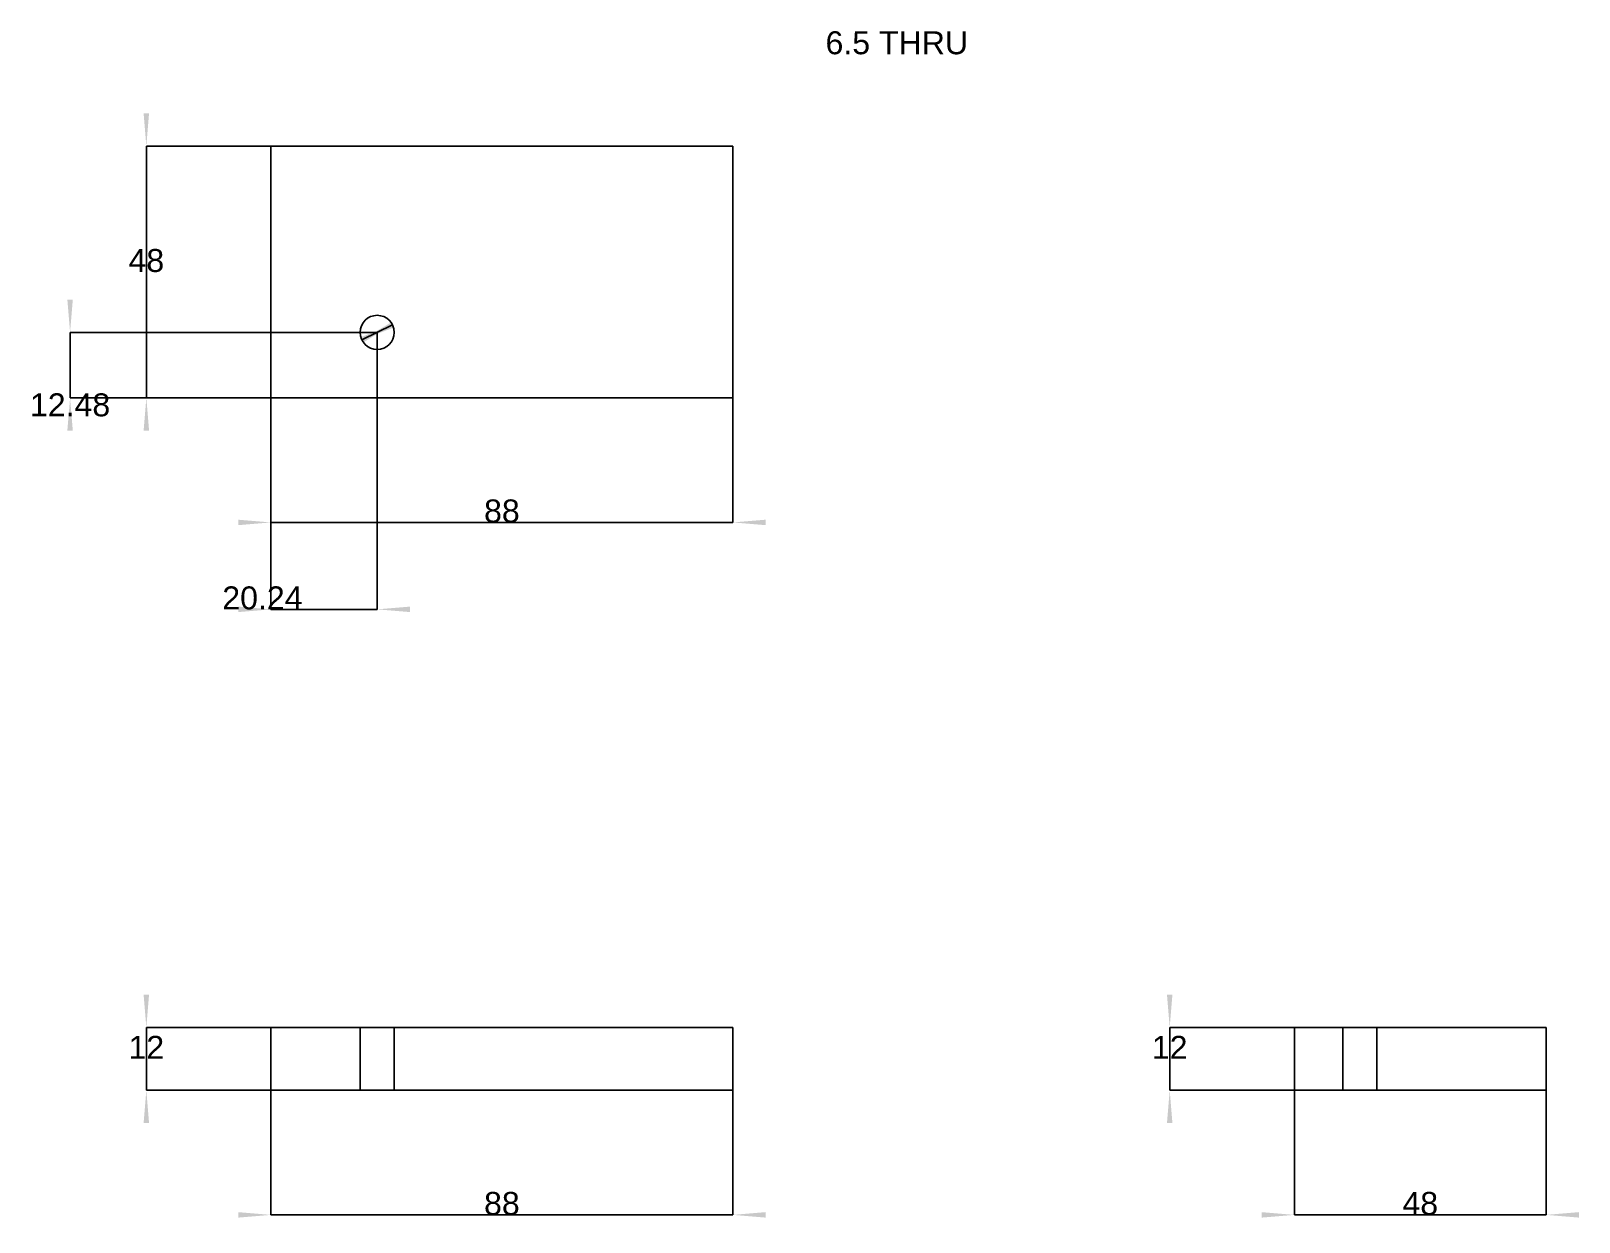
# Model space of a CAD drawing. Header units: millimetres. Extents: x 108 to 344, y 60 to 242.
import ezdxf
from ezdxf.enums import TextEntityAlignment as Align

# ---------------------------------------------------------------- set-up
doc = ezdxf.new("R2010")
doc.units = ezdxf.units.MM
doc.layers.get('0').update_dxf_attribs({"linetype": 'CONTINUOUS'})
for name, color, linetype in [('D', 7, 'CONTINUOUS'), ('D001', 7, 'CONTINUOUS'), ('D002', 7, 'CONTINUOUS'), ('D003', 7, 'CONTINUOUS'), ('D004', 7, 'CONTINUOUS'), ('D005', 7, 'CONTINUOUS'), ('D006', 7, 'CONTINUOUS'), ('D007', 7, 'CONTINUOUS'), ('D008', 7, 'CONTINUOUS'), ('Front', 7, 'CONTINUOUS'), ('Right', 7, 'CONTINUOUS'), ('Top', 7, 'CONTINUOUS')]:
    doc.layers.add(name, color=color, linetype=linetype)
doc.styles.get("Standard").update_dxf_attribs({"font": 'arial.ttf'})
doc.dimstyles.get("Standard").update_dxf_attribs({"dimscale": 0, "dimtxt": 2.5, "dimasz": 2.5, "dimexe": 1.25, "dimexo": 0.625, "dimtad": 1, "dimtxsty": 'STANDARD', "dimcen": 2.5, "dimazin": 3, "dimtfac": 1, "dimtmove": 0, "dimatfit": 3})

# ---------------------------------------------------------------- blocks, each defined once
blk = doc.blocks.new('*D')
at = {"color": 0}
for points in [[(139.8, 60.7833), (139.8, 61.6167), (144.8, 61.2)], [(220.2, 60.7833), (220.2, 61.6167), (215.2, 61.2)]]:
    blk.add_solid(points, dxfattribs=at)
at = {"layer": 'D'}
for p, q in [((144.8, 80.2), (144.8, 61.2)), ((215.2, 80.2), (215.2, 61.2)), ((144.8, 61.2), (215.2, 61.2))]:
    blk.add_line(p, q, dxfattribs=at)
blk.add_text('88', height=3.5, dxfattribs=at).set_placement((180, 61.2), align=Align.CENTER)
blk = doc.blocks.new('*D001')
at = {"color": 0}
for points in [[(125.383, 94.8), (126.217, 94.8), (125.8, 89.8)], [(125.383, 75.2), (126.217, 75.2), (125.8, 80.2)]]:
    blk.add_solid(points, dxfattribs=at)
at = {"layer": 'D001'}
for p, q in [((144.8, 89.8), (125.8, 89.8)), ((125.8, 80.2), (125.8, 89.8)), ((144.8, 80.2), (125.8, 80.2))]:
    blk.add_line(p, q, dxfattribs=at)
blk.add_text('12', height=3.5, dxfattribs=at).set_placement((125.8, 85), align=Align.CENTER)
blk = doc.blocks.new('*D002')
at = {"color": 0}
for points in [[(139.8, 166.383), (139.8, 167.217), (144.8, 166.8)], [(220.2, 166.383), (220.2, 167.217), (215.2, 166.8)]]:
    blk.add_solid(points, dxfattribs=at)
at = {"layer": 'D002'}
for p, q in [((144.8, 185.8), (144.8, 166.8)), ((215.2, 185.8), (215.2, 166.8)), ((144.8, 166.8), (215.2, 166.8))]:
    blk.add_line(p, q, dxfattribs=at)
blk.add_text('88', height=3.5, dxfattribs=at).set_placement((180, 166.8), align=Align.CENTER)
blk = doc.blocks.new('*D003')
at = {"color": 0}
for points in [[(125.383, 229.2), (126.217, 229.2), (125.8, 224.2)], [(125.383, 180.8), (126.217, 180.8), (125.8, 185.8)]]:
    blk.add_solid(points, dxfattribs=at)
at = {"layer": 'D003'}
for p, q in [((144.8, 224.2), (125.8, 224.2)), ((125.8, 185.8), (125.8, 224.2)), ((144.8, 185.8), (125.8, 185.8))]:
    blk.add_line(p, q, dxfattribs=at)
blk.add_text('48', height=3.5, dxfattribs=at).set_placement((125.8, 205), align=Align.CENTER)
blk = doc.blocks.new('*D004')
at = {"color": 0}
for points in [[(295.8, 60.7833), (295.8, 61.6167), (300.8, 61.2)], [(344.2, 60.7833), (344.2, 61.6167), (339.2, 61.2)]]:
    blk.add_solid(points, dxfattribs=at)
at = {"layer": 'D004'}
for p, q in [((300.8, 80.2), (300.8, 61.2)), ((339.2, 80.2), (339.2, 61.2)), ((300.8, 61.2), (339.2, 61.2))]:
    blk.add_line(p, q, dxfattribs=at)
blk.add_text('48', height=3.5, dxfattribs=at).set_placement((320, 61.2), align=Align.CENTER)
blk = doc.blocks.new('*D005')
at = {"color": 0}
for points in [[(281.383, 94.8), (282.217, 94.8), (281.8, 89.8)], [(281.383, 75.2), (282.217, 75.2), (281.8, 80.2)]]:
    blk.add_solid(points, dxfattribs=at)
at = {"layer": 'D005'}
for p, q in [((300.8, 89.8), (281.8, 89.8)), ((281.8, 80.2), (281.8, 89.8)), ((300.8, 80.2), (281.8, 80.2))]:
    blk.add_line(p, q, dxfattribs=at)
blk.add_text('12', height=3.5, dxfattribs=at).set_placement((281.8, 85), align=Align.CENTER)
blk = doc.blocks.new('*D006')
at = {"color": 0}
for points in [[(139.8, 153.127), (139.8, 153.961), (144.8, 153.544)], [(165.992, 153.127), (165.992, 153.961), (160.992, 153.544)]]:
    blk.add_solid(points, dxfattribs=at)
at = {"layer": 'D006'}
for p, q in [((160.992, 195.784), (160.992, 153.544)), ((144.8, 185.8), (144.8, 153.544)), ((144.8, 153.544), (160.992, 153.544))]:
    blk.add_line(p, q, dxfattribs=at)
blk.add_text('20.24', height=3.5, dxfattribs=at).set_placement((143.496, 153.544), align=Align.CENTER)
blk = doc.blocks.new('*D007')
at = {"color": 0}
for points in [[(113.759, 200.784), (114.592, 200.784), (114.176, 195.784)], [(113.759, 180.8), (114.592, 180.8), (114.176, 185.8)]]:
    blk.add_solid(points, dxfattribs=at)
at = {"layer": 'D007'}
for p, q in [((160.992, 195.784), (114.176, 195.784)), ((114.176, 185.8), (114.176, 195.784)), ((144.8, 185.8), (114.176, 185.8))]:
    blk.add_line(p, q, dxfattribs=at)
blk.add_text('12.48', height=3.5, dxfattribs=at).set_placement((114.176, 182.984), align=Align.CENTER)
blk = doc.blocks.new('*D008')
at = {"color": 0}
for points in [[(159.018, 194.357), (158.652, 195.106), (163.329, 196.924)], [(163.332, 196.462), (162.966, 197.211), (158.655, 194.644)]]:
    blk.add_solid(points, dxfattribs=at)
at = {"layer": 'D008'}
blk.add_line((163.329, 196.924), (158.655, 194.644), dxfattribs=at)
blk.add_text('6.5 THRU', height=3.5, dxfattribs=at).set_placement((240.2, 238.2), align=Align.CENTER)

msp = doc.modelspace()

# ---------------------------------------------------------------- linework, layer by layer
at = {"layer": 'Front'}
for p, q in [((144.8, 80.2), (144.8, 89.8)), ((144.8, 89.8), (215.2, 89.8)), ((144.8, 80.2), (144.8, 89.8)), ((144.8, 89.8), (215.2, 89.8)), ((158.392, 80.2), (158.392, 89.8)), ((163.592, 80.2), (163.592, 89.8)), ((215.2, 80.2), (215.2, 89.8)), ((215.2, 80.2), (215.2, 89.8)), ((144.8, 80.2), (215.2, 80.2)), ((144.8, 80.2), (215.2, 80.2))]:
    msp.add_line(p, q, dxfattribs=at)
for points in [[(163.592, 89.8), (163.527, 89.8), (163.335, 89.8), (163.025, 89.8), (162.613, 89.8), (162.12, 89.8), (161.571, 89.8), (160.992, 89.8), (160.413, 89.8), (159.864, 89.8), (159.371, 89.8), (158.959, 89.8), (158.649, 89.8), (158.457, 89.8), (158.392, 89.8)], [(158.392, 89.8), (158.457, 89.8), (158.649, 89.8), (158.959, 89.8), (159.371, 89.8), (159.864, 89.8), (160.413, 89.8), (160.992, 89.8), (161.571, 89.8), (162.12, 89.8), (162.613, 89.8), (163.025, 89.8), (163.335, 89.8), (163.527, 89.8), (163.592, 89.8)], [(163.592, 80.2), (163.527, 80.2), (163.335, 80.2), (163.025, 80.2), (162.613, 80.2), (162.12, 80.2), (161.571, 80.2), (160.992, 80.2), (160.413, 80.2), (159.864, 80.2), (159.371, 80.2), (158.959, 80.2), (158.649, 80.2), (158.457, 80.2), (158.392, 80.2)], [(158.392, 80.2), (158.457, 80.2), (158.649, 80.2), (158.959, 80.2), (159.371, 80.2), (159.864, 80.2), (160.413, 80.2), (160.992, 80.2), (161.571, 80.2), (162.12, 80.2), (162.613, 80.2), (163.025, 80.2), (163.335, 80.2), (163.527, 80.2), (163.592, 80.2)]]:
    msp.add_open_spline(points, degree=1, dxfattribs=at)
at = {"layer": 'Right'}
for p, q in [((300.8, 80.2), (300.8, 89.8)), ((300.8, 89.8), (339.2, 89.8)), ((300.8, 80.2), (300.8, 89.8)), ((300.8, 89.8), (339.2, 89.8)), ((308.184, 80.2), (308.184, 89.8)), ((313.384, 80.2), (313.384, 89.8)), ((339.2, 80.2), (339.2, 89.8)), ((339.2, 80.2), (339.2, 89.8)), ((300.8, 80.2), (339.2, 80.2)), ((300.8, 80.2), (339.2, 80.2))]:
    msp.add_line(p, q, dxfattribs=at)
for points in [[(313.384, 89.8), (313.319, 89.8), (313.127, 89.8), (312.817, 89.8), (312.405, 89.8), (311.912, 89.8), (311.363, 89.8), (310.784, 89.8), (310.205, 89.8), (309.656, 89.8), (309.163, 89.8), (308.751, 89.8), (308.441, 89.8), (308.249, 89.8), (308.184, 89.8)], [(313.384, 80.2), (313.319, 80.2), (313.127, 80.2), (312.817, 80.2), (312.405, 80.2), (311.912, 80.2), (311.363, 80.2), (310.784, 80.2), (310.205, 80.2), (309.656, 80.2), (309.163, 80.2), (308.751, 80.2), (308.441, 80.2), (308.249, 80.2), (308.184, 80.2)]]:
    msp.add_open_spline(points, degree=1, dxfattribs=at)
for points, knots in [([(308.184, 89.8), (308.192, 89.8), (308.2, 89.8), (308.225, 89.8), (308.249, 89.8), (308.29, 89.8), (308.33, 89.8), (308.386, 89.8), (308.441, 89.8), (308.512, 89.8), (308.583, 89.8), (308.667, 89.8), (308.751, 89.8), (308.848, 89.8), (308.946, 89.8), (309.054, 89.8), (309.163, 89.8), (309.282, 89.8), (309.401, 89.8), (309.528, 89.8), (309.656, 89.8), (309.791, 89.8), (309.925, 89.8), (310.065, 89.8), (310.205, 89.8), (310.492, 89.8), (310.784, 89.8)], [4.712389, 4.712389, 4.712389, 4.8245887, 4.8245887, 4.9367885, 4.9367885, 5.0489882, 5.0489882, 5.1611879, 5.1611879, 5.2733877, 5.2733877, 5.3855874, 5.3855874, 5.4977871, 5.4977871, 5.6099869, 5.6099869, 5.7221866, 5.7221866, 5.8343864, 5.8343864, 5.9465861, 5.9465861, 6.0587858, 6.0587858, 6.2831853, 6.2831853, 6.2831853]), ([(310.784, 89.8), (310.93, 89.8), (311.075, 89.8), (311.365, 89.8), (311.643, 89.8), (311.777, 89.8), (311.912, 89.8), (312.04, 89.8), (312.167, 89.8), (312.286, 89.8), (312.405, 89.8), (312.514, 89.8), (312.622, 89.8), (312.72, 89.8), (312.817, 89.8), (312.901, 89.8), (312.985, 89.8), (313.056, 89.8), (313.127, 89.8), (313.182, 89.8), (313.238, 89.8), (313.278, 89.8), (313.319, 89.8), (313.343, 89.8), (313.368, 89.8), (313.376, 89.8), (313.384, 89.8)], [0, 0, 0, 0.1121997, 0.1121997, 0.3365992, 0.3365992, 0.448799, 0.448799, 0.5609987, 0.5609987, 0.6731984, 0.6731984, 0.7853982, 0.7853982, 0.8975979, 0.8975979, 1.0097976, 1.0097976, 1.1219974, 1.1219974, 1.2341971, 1.2341971, 1.3463969, 1.3463969, 1.4585966, 1.4585966, 1.5707963, 1.5707963, 1.5707963]), ([(308.184, 80.2), (308.192, 80.2), (308.2, 80.2), (308.225, 80.2), (308.249, 80.2), (308.29, 80.2), (308.33, 80.2), (308.386, 80.2), (308.441, 80.2), (308.512, 80.2), (308.583, 80.2), (308.667, 80.2), (308.751, 80.2), (308.848, 80.2), (308.946, 80.2), (309.054, 80.2), (309.163, 80.2), (309.282, 80.2), (309.401, 80.2), (309.528, 80.2), (309.656, 80.2), (309.791, 80.2), (309.925, 80.2), (310.065, 80.2), (310.205, 80.2), (310.492, 80.2), (310.784, 80.2)], [4.712389, 4.712389, 4.712389, 4.8245887, 4.8245887, 4.9367885, 4.9367885, 5.0489882, 5.0489882, 5.1611879, 5.1611879, 5.2733877, 5.2733877, 5.3855874, 5.3855874, 5.4977871, 5.4977871, 5.6099869, 5.6099869, 5.7221866, 5.7221866, 5.8343864, 5.8343864, 5.9465861, 5.9465861, 6.0587858, 6.0587858, 6.2831853, 6.2831853, 6.2831853]), ([(310.784, 80.2), (310.93, 80.2), (311.075, 80.2), (311.365, 80.2), (311.643, 80.2), (311.777, 80.2), (311.912, 80.2), (312.04, 80.2), (312.167, 80.2), (312.286, 80.2), (312.405, 80.2), (312.514, 80.2), (312.622, 80.2), (312.72, 80.2), (312.817, 80.2), (312.901, 80.2), (312.985, 80.2), (313.056, 80.2), (313.127, 80.2), (313.182, 80.2), (313.238, 80.2), (313.278, 80.2), (313.319, 80.2), (313.343, 80.2), (313.368, 80.2), (313.376, 80.2), (313.384, 80.2)], [0, 0, 0, 0.1121997, 0.1121997, 0.3365992, 0.3365992, 0.448799, 0.448799, 0.5609987, 0.5609987, 0.6731984, 0.6731984, 0.7853982, 0.7853982, 0.8975979, 0.8975979, 1.0097976, 1.0097976, 1.1219974, 1.1219974, 1.2341971, 1.2341971, 1.3463969, 1.3463969, 1.4585966, 1.4585966, 1.5707963, 1.5707963, 1.5707963])]:
    msp.add_open_spline(points, degree=2, knots=knots, dxfattribs=at)
at = {"layer": 'Top'}
for p, q in [((144.8, 185.8), (144.8, 224.2)), ((144.8, 224.2), (215.2, 224.2)), ((144.8, 185.8), (144.8, 224.2)), ((144.8, 224.2), (215.2, 224.2)), ((215.2, 185.8), (215.2, 224.2)), ((215.2, 185.8), (215.2, 224.2)), ((144.8, 185.8), (215.2, 185.8)), ((144.8, 185.8), (215.2, 185.8))]:
    msp.add_line(p, q, dxfattribs=at)
msp.add_circle((160.992, 195.784), 2.6, dxfattribs=at)
msp.add_circle((160.992, 195.784), 2.6, dxfattribs=at)

# ---------------------------------------------------------------- dimensions: what is measured, and where the dimension line sits
at = {"layer": 'D'}
dim = msp.add_linear_dim(base=(180, 61.2), p1=(144.8, 80.2), p2=(215.2, 80.2), text='88', dimstyle='STANDARD', dxfattribs=at)
dim.commit()
dim.dimension.update_dxf_attribs({"geometry": '*D', "text_midpoint": (180, 66.2)})
at = {"layer": 'D001'}
dim = msp.add_linear_dim(base=(125.8, 85), p1=(144.8, 80.2), p2=(144.8, 89.8), angle=90, text='12', dimstyle='STANDARD', dxfattribs=at)
dim.commit()
dim.dimension.update_dxf_attribs({"geometry": '*D001', "text_midpoint": (130.8, 85)})
at = {"layer": 'D002'}
dim = msp.add_linear_dim(base=(180, 166.8), p1=(144.8, 185.8), p2=(215.2, 185.8), text='88', dimstyle='STANDARD', dxfattribs=at)
dim.commit()
dim.dimension.update_dxf_attribs({"geometry": '*D002', "text_midpoint": (180, 171.8)})
at = {"layer": 'D003'}
dim = msp.add_linear_dim(base=(125.8, 205), p1=(144.8, 185.8), p2=(144.8, 224.2), angle=90, text='48', dimstyle='STANDARD', dxfattribs=at)
dim.commit()
dim.dimension.update_dxf_attribs({"geometry": '*D003', "text_midpoint": (130.8, 205)})
at = {"layer": 'D004'}
dim = msp.add_linear_dim(base=(320, 61.2), p1=(300.8, 80.2), p2=(339.2, 80.2), text='48', dimstyle='STANDARD', dxfattribs=at)
dim.commit()
dim.dimension.update_dxf_attribs({"geometry": '*D004', "text_midpoint": (320, 66.2)})
at = {"layer": 'D005'}
dim = msp.add_linear_dim(base=(281.8, 85), p1=(300.8, 80.2), p2=(300.8, 89.8), angle=90, text='12', dimstyle='STANDARD', dxfattribs=at)
dim.commit()
dim.dimension.update_dxf_attribs({"geometry": '*D005', "text_midpoint": (286.8, 85)})
at = {"layer": 'D006'}
dim = msp.add_linear_dim(base=(143.496, 153.544), p1=(144.8, 185.8), p2=(160.992, 195.784), text='20.24', dimstyle='STANDARD', dxfattribs=at)
dim.commit()
dim.dimension.update_dxf_attribs({"geometry": '*D006', "text_midpoint": (146.12, 157.8)})
at = {"layer": 'D007'}
dim = msp.add_linear_dim(base=(114.176, 182.984), p1=(144.8, 185.8), p2=(160.992, 195.784), angle=90, text='12.48', dimstyle='STANDARD', dxfattribs=at)
dim.commit()
dim.dimension.update_dxf_attribs({"geometry": '*D007', "text_midpoint": (116.8, 187.24)})
at = {"layer": 'D008'}
dim = msp.add_diameter_dim_2p(p1=(163.329, 196.924), p2=(158.655, 194.644), text='6.5 THRU', dimstyle='STANDARD', dxfattribs=at)
dim.commit()
dim.dimension.update_dxf_attribs({"geometry": '*D008', "text_midpoint": (240.2, 238.2)})

doc.saveas('drawing.dxf')
